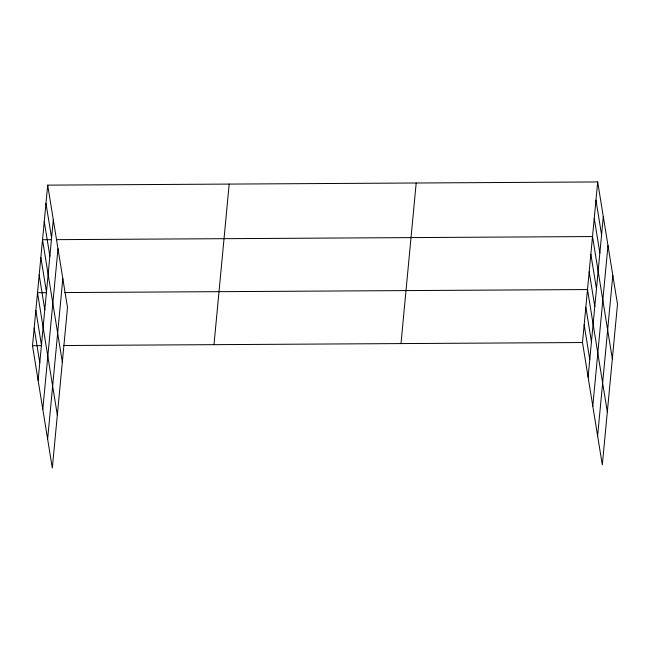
<?xml version="1.0" encoding="UTF-8"?>
<svg xmlns="http://www.w3.org/2000/svg" width="650" height="650" viewBox="0 0 650 650"><rect width="100%" height="100%" fill="white"/><g stroke="black" fill="none" stroke-linecap="round" stroke-linejoin="round"><path stroke-width="0.97" d="M47.694 185.136L67.502 307.466L52.317 468.049L32.5 345.711L47.694 185.136L597.683 181.951L617.5 304.289L602.306 464.864L582.497 342.534L597.683 181.951M38.114 380.364L53.3 219.781M42.794 409.297L57.988 248.722M47.629 439.108L62.822 278.533M213.996 344.662L229.19 184.088M400.993 343.582L416.187 183.007M588.104 377.179L603.298 216.604M592.792 406.12L607.986 245.537M597.618 435.931L612.812 275.348M51.504 239.679L42.526 239.728L62.343 362.066M56.485 239.655L592.524 236.551L612.332 358.881M46.491 292.671L37.513 292.719L57.33 415.058M64.439 292.565L587.511 289.543L607.319 411.873M32.5 345.711L41.478 345.662M63.416 345.532L582.497 342.534M595.969 200.151L601.575 234.804M594.246 218.351L599.852 252.996M590.85 254.215L596.464 288.86M589.176 271.879L594.791 306.524M585.837 307.206L591.451 341.851M584.163 324.87L589.778 359.515M45.971 203.336L51.586 237.981M44.249 221.536L49.863 256.181M40.852 257.392L46.467 292.045M39.187 275.056L44.793 309.709M35.839 310.383L41.454 345.036M34.174 328.047L39.78 362.7"/></g></svg>
